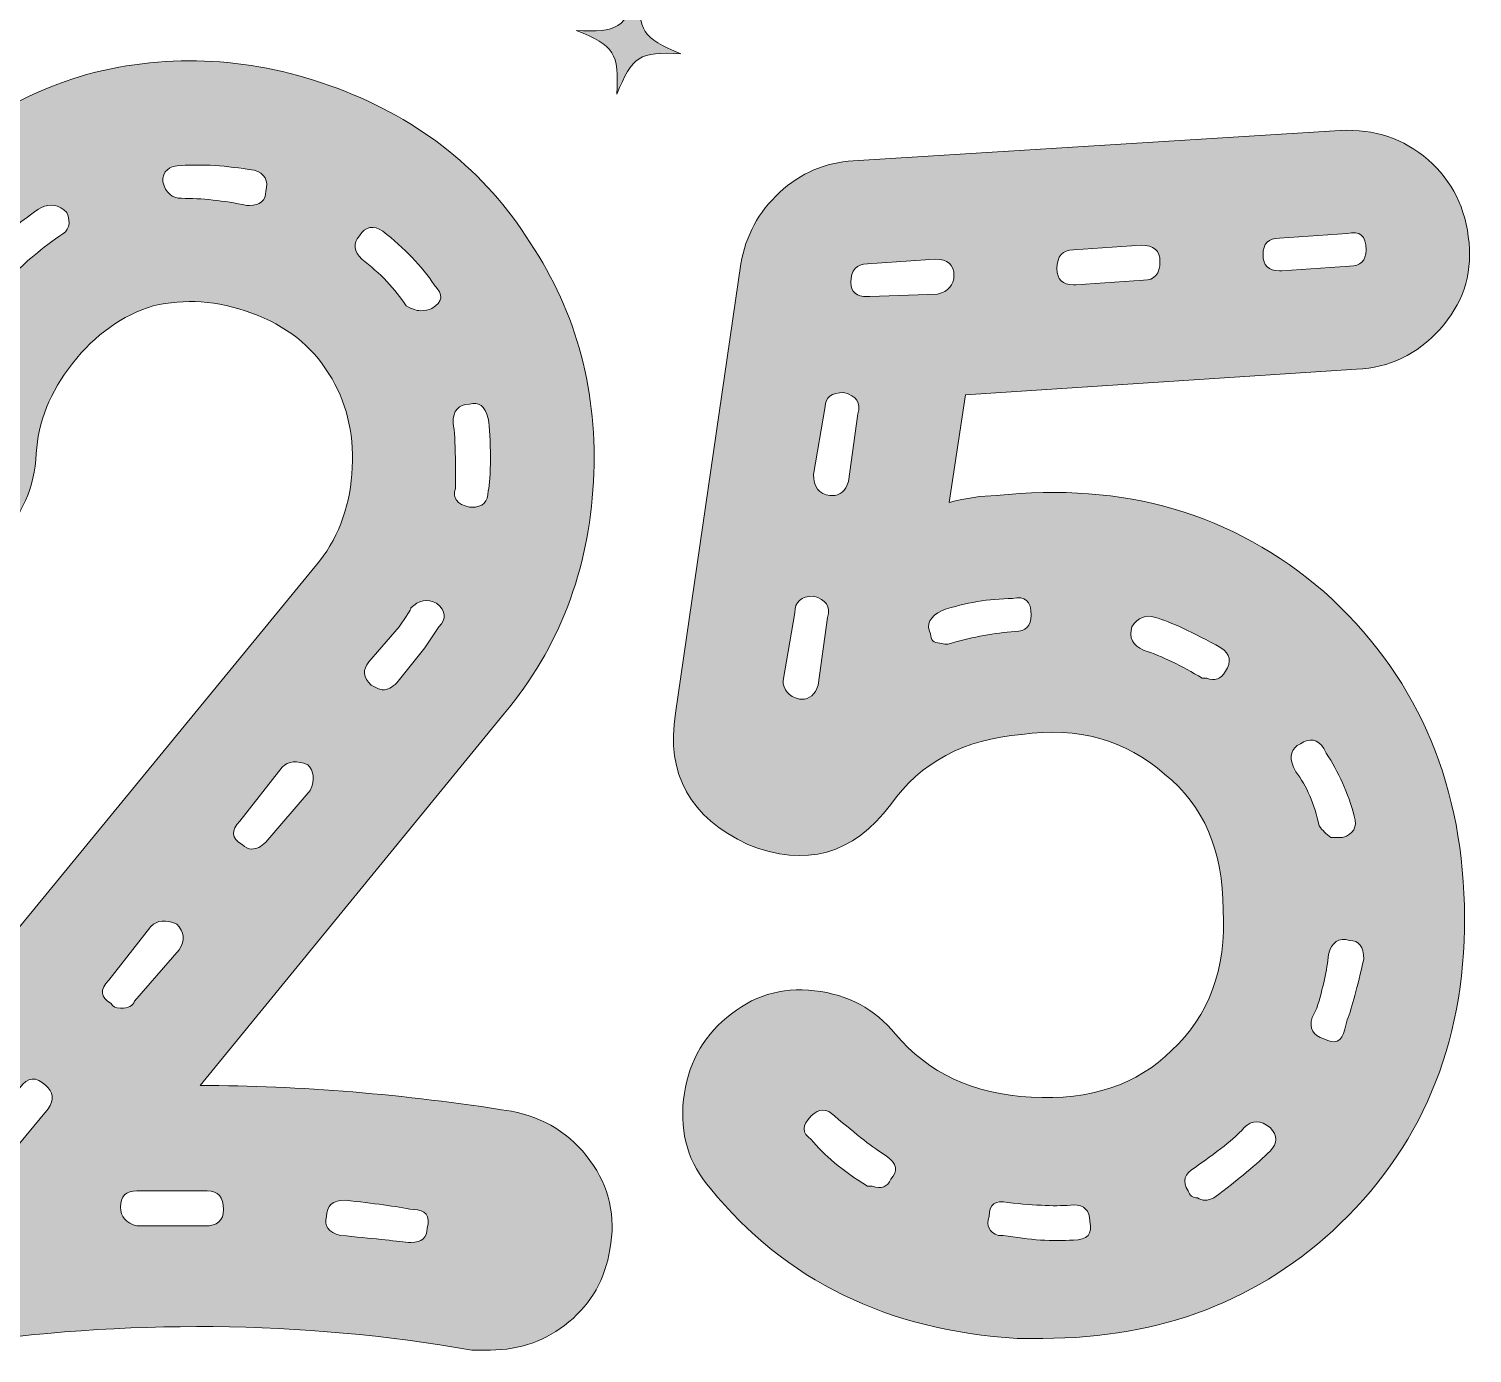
# Model space of a CAD drawing. Header units: inches. Extents: x 1.7 to 13.2, y -16.3 to -1.7.
# Drawn here: x 8.188 to 12.2, y -16.279 to -12.597 of the extents above; entities that cross this region are included whole.
import ezdxf

# ---------------------------------------------------------------- set-up
doc = ezdxf.new("R2010")
doc.units = ezdxf.units.IN
doc.header["$MEASUREMENT"] = 0
doc.layers.add('Layer 1', color=7, linetype='Continuous')

# ---------------------------------------------------------------- blocks, each defined once
blk = doc.blocks.new('block 3')
at = {"layer": 'Layer 1', "true_color": 0xffffff}
h = blk.add_hatch(color=7, dxfattribs=at)
h.dxf.hatch_style = 2
edge = h.paths.add_edge_path()
edge.add_spline(control_points=[(9.8074, -11.6169), (9.9228, -11.6229), (9.9414, -11.611), (9.9851, -11.5041), (9.9791, -11.6194), (9.9909, -11.6381), (10.0979, -11.6817), (9.9825, -11.6757), (9.9639, -11.6876), (9.9202, -11.7945), (9.9262, -11.6792), (9.9144, -11.6605), (9.8074, -11.6169)], knot_values=[0, 0, 0, 0, 1, 1, 1, 2, 2, 2, 3, 3, 3, 4, 4, 4, 4], degree=3, periodic=1)
h = blk.add_hatch(color=7, dxfattribs=at)
h.dxf.hatch_style = 2
edge = h.paths.add_edge_path()
edge.add_spline(control_points=[(8.9017, -11.9178), (9.2708, -11.937), (9.3305, -11.8991), (9.4702, -11.5568), (9.451, -11.926), (9.4889, -11.9857), (9.8311, -12.1253), (9.462, -12.1061), (9.4023, -12.144), (9.2627, -12.4863), (9.2819, -12.1171), (9.244, -12.0574), (8.9017, -11.9178)], knot_values=[0, 0, 0, 0, 1, 1, 1, 2, 2, 2, 3, 3, 3, 4, 4, 4, 4], degree=3, periodic=1)
h = blk.add_hatch(color=7, dxfattribs=at)
h.dxf.hatch_style = 2
edge = h.paths.add_edge_path()
edge.add_spline(control_points=[(9.7096, -12.6013), (9.825, -12.6073), (9.8436, -12.5954), (9.8873, -12.4885), (9.8813, -12.6039), (9.8931, -12.6225), (10.0001, -12.6661), (9.8847, -12.6601), (9.8661, -12.672), (9.8224, -12.7789), (9.8284, -12.6636), (9.8166, -12.6449), (9.7096, -12.6013)], knot_values=[0, 0, 0, 0, 1, 1, 1, 2, 2, 2, 3, 3, 3, 4, 4, 4, 4], degree=3, periodic=1)
at = {"layer": 'Layer 1', "lineweight": 0}
for points in [[(9.8074, -11.6169), (9.9228, -11.6229), (9.9414, -11.611), (9.9851, -11.5041), (9.9791, -11.6194), (9.9909, -11.6381), (10.0979, -11.6817), (9.9825, -11.6757), (9.9639, -11.6876), (9.9202, -11.7945), (9.9262, -11.6792), (9.9144, -11.6605), (9.8074, -11.6169)], [(8.9017, -11.9178), (9.2708, -11.937), (9.3305, -11.8991), (9.4702, -11.5568), (9.451, -11.926), (9.4889, -11.9857), (9.8311, -12.1253), (9.462, -12.1061), (9.4023, -12.144), (9.2627, -12.4863), (9.2819, -12.1171), (9.244, -12.0574), (8.9017, -11.9178)], [(9.7096, -12.6013), (9.825, -12.6073), (9.8436, -12.5954), (9.8873, -12.4885), (9.8813, -12.6039), (9.8931, -12.6225), (10.0001, -12.6661), (9.8847, -12.6601), (9.8661, -12.672), (9.8224, -12.7789), (9.8284, -12.6636), (9.8166, -12.6449), (9.7096, -12.6013)]]:
    blk.add_open_spline(points, degree=3, knots=[0, 0, 0, 0, 1, 1, 1, 2, 2, 2, 3, 3, 3, 4, 4, 4, 4], dxfattribs=at)
blk = doc.blocks.new('block 28')
at = {"layer": 'Layer 1', "true_color": 0xffffff}
h = blk.add_hatch(color=7, dxfattribs=at)
h.dxf.hatch_style = 2
edge = h.paths.add_edge_path()
edge.add_spline(control_points=[(7.6552, -15.7106), (7.6552, -15.7106), (8.996, -14.077), (8.996, -14.077), (9.0524, -14.0032), (9.0827, -13.9165), (9.0871, -13.8166), (9.0914, -13.7169), (9.0697, -13.6301), (9.0221, -13.5563), (8.9743, -13.4782), (8.9026, -13.4218), (8.8073, -13.3871), (8.7118, -13.3524), (8.6206, -13.3459), (8.5339, -13.3675), (8.4471, -13.3936), (8.3722, -13.4467), (8.3094, -13.527), (8.2465, -13.6073), (8.2128, -13.6908), (8.2085, -13.7776), (8.2042, -13.8731), (8.1683, -13.9523), (8.1011, -14.0151), (8.0338, -14.0781), (7.9547, -14.1074), (7.8635, -14.103), (7.7724, -14.0987), (7.6943, -14.0629), (7.6292, -13.9956), (7.5642, -13.9284), (7.5338, -13.8492), (7.5381, -13.758), (7.5468, -13.5237), (7.6281, -13.3089), (7.7822, -13.1137), (7.9361, -12.9184), (8.126, -12.7883), (8.3517, -12.7232), (8.5816, -12.6625), (8.8127, -12.6755), (9.0448, -12.7623), (9.2769, -12.8491), (9.4559, -12.9923), (9.5818, -13.1918), (9.712, -13.3871), (9.7705, -13.6084), (9.7575, -13.8557), (9.7445, -14.103), (9.662, -14.3178), (9.5102, -14.5), (9.5102, -14.5), (8.664, -15.5348), (8.664, -15.5348), (8.9418, -15.5348), (9.2303, -15.5588), (9.5297, -15.6064), (9.6208, -15.6238), (9.6935, -15.6694), (9.7478, -15.7431), (9.8019, -15.817), (9.8203, -15.8993), (9.8031, -15.9904), (9.79, -16.0729), (9.752, -16.1401), (9.6892, -16.1922), (9.6262, -16.2443), (9.5535, -16.2703), (9.4712, -16.2703), (9.4712, -16.2703), (9.419, -16.2703), (9.419, -16.2703), (8.9461, -16.1879), (8.4601, -16.1836), (7.9612, -16.2573), (7.805, -16.2789), (7.692, -16.2226), (7.6227, -16.0881), (7.5446, -15.9579), (7.5554, -15.8321), (7.6552, -15.7106)], knot_values=[0, 0, 0, 0, 1, 1, 1, 2, 2, 2, 3, 3, 3, 4, 4, 4, 5, 5, 5, 6, 6, 6, 7, 7, 7, 8, 8, 8, 9, 9, 9, 10, 10, 10, 11, 11, 11, 12, 12, 12, 13, 13, 13, 14, 14, 14, 15, 15, 15, 16, 16, 16, 17, 17, 17, 18, 18, 18, 19, 19, 19, 20, 20, 20, 21, 21, 21, 22, 22, 22, 23, 23, 23, 24, 24, 24, 25, 25, 25, 26, 26, 26, 27, 27, 27, 27], degree=3, periodic=1)
edge = h.paths.add_edge_path()
edge.add_spline(control_points=[(7.9547, -13.5954), (7.9633, -13.565), (7.9525, -13.5455), (7.9221, -13.5367), (7.8917, -13.5237), (7.8722, -13.5325), (7.8635, -13.5628), (7.8418, -13.6409), (7.831, -13.7082), (7.831, -13.7646), (7.8223, -13.7993), (7.8375, -13.8166), (7.8765, -13.8166), (7.9068, -13.8166), (7.9221, -13.8015), (7.9221, -13.7711), (7.9307, -13.6929), (7.9416, -13.6344), (7.9547, -13.5954)], knot_values=[0, 0, 0, 0, 1, 1, 1, 2, 2, 2, 3, 3, 3, 4, 4, 4, 5, 5, 5, 6, 6, 6, 6], degree=3, periodic=1)
edge = h.paths.add_edge_path()
edge.add_spline(control_points=[(8.2411, -15.5999), (8.2583, -15.5739), (8.2562, -15.5523), (8.2346, -15.5348), (8.2085, -15.5088), (8.1845, -15.511), (8.1629, -15.5413), (8.1629, -15.5413), (8.0458, -15.6846), (8.0458, -15.6846), (8.0284, -15.7106), (8.0305, -15.7345), (8.0523, -15.7561), (8.0566, -15.7605), (8.0653, -15.7626), (8.0783, -15.7626), (8.0956, -15.7626), (8.1086, -15.7584), (8.1174, -15.7496), (8.1174, -15.7496), (8.2411, -15.5999), (8.2411, -15.5999)], knot_values=[0, 0, 0, 0, 1, 1, 1, 2, 2, 2, 3, 3, 3, 4, 4, 4, 5, 5, 5, 6, 6, 6, 7, 7, 7, 7], degree=3, periodic=1)
edge = h.paths.add_edge_path()
edge.add_spline(control_points=[(8.2736, -13.1723), (8.2996, -13.1593), (8.3061, -13.1376), (8.2931, -13.1072), (8.2714, -13.0856), (8.2476, -13.0812), (8.2215, -13.0942), (8.1867, -13.116), (8.1346, -13.1571), (8.0653, -13.2179), (8.0479, -13.2352), (8.0479, -13.2591), (8.0653, -13.2894), (8.0826, -13.2982), (8.0956, -13.3024), (8.1043, -13.3024), (8.1086, -13.3024), (8.1195, -13.2982), (8.1369, -13.2894), (8.1672, -13.2548), (8.2128, -13.2157), (8.2736, -13.1723)], knot_values=[0, 0, 0, 0, 1, 1, 1, 2, 2, 2, 3, 3, 3, 4, 4, 4, 5, 5, 5, 6, 6, 6, 7, 7, 7, 7], degree=3, periodic=1)
edge = h.paths.add_edge_path()
edge.add_spline(control_points=[(8.4102, -15.242), (8.3842, -15.268), (8.3863, -15.2897), (8.4167, -15.3071), (8.421, -15.3158), (8.4297, -15.3201), (8.4428, -15.3201), (8.4645, -15.3201), (8.4775, -15.3136), (8.4819, -15.3005), (8.4819, -15.3005), (8.6055, -15.1573), (8.6055, -15.1573), (8.6228, -15.1313), (8.6206, -15.1075), (8.599, -15.0858), (8.5686, -15.0728), (8.5447, -15.075), (8.5274, -15.0923), (8.5274, -15.0923), (8.4102, -15.242), (8.4102, -15.242)], knot_values=[0, 0, 0, 0, 1, 1, 1, 2, 2, 2, 3, 3, 3, 4, 4, 4, 5, 5, 5, 6, 6, 6, 7, 7, 7, 7], degree=3, periodic=1)
edge = h.paths.add_edge_path()
edge.add_spline(control_points=[(8.6836, -15.8277), (8.6836, -15.8277), (8.5339, -15.8277), (8.5339, -15.8277), (8.5339, -15.8277), (8.4884, -15.8277), (8.4884, -15.8277), (8.458, -15.8277), (8.4428, -15.843), (8.4428, -15.8733), (8.4428, -15.8993), (8.458, -15.9167), (8.4884, -15.9254), (8.4884, -15.9254), (8.5339, -15.9254), (8.5339, -15.9254), (8.5339, -15.9254), (8.677, -15.9254), (8.677, -15.9254), (8.7118, -15.9254), (8.7292, -15.9102), (8.7292, -15.8798), (8.7292, -15.8451), (8.7139, -15.8277), (8.6836, -15.8277)], knot_values=[0, 0, 0, 0, 1, 1, 1, 2, 2, 2, 3, 3, 3, 4, 4, 4, 5, 5, 5, 6, 6, 6, 7, 7, 7, 8, 8, 8, 8], degree=3, periodic=1)
edge = h.paths.add_edge_path()
edge.add_spline(control_points=[(8.8463, -13.0486), (8.8549, -13.0183), (8.8441, -12.9988), (8.8138, -12.9901), (8.7357, -12.9771), (8.6683, -12.9728), (8.612, -12.9771), (8.5772, -12.9771), (8.5599, -12.9923), (8.5599, -13.0226), (8.5686, -13.053), (8.586, -13.0681), (8.612, -13.0681), (8.6683, -13.0681), (8.7292, -13.0746), (8.7943, -13.0877), (8.7943, -13.0877), (8.8008, -13.0877), (8.8008, -13.0877), (8.8311, -13.0877), (8.8463, -13.0746), (8.8463, -13.0486)], knot_values=[0, 0, 0, 0, 1, 1, 1, 2, 2, 2, 3, 3, 3, 4, 4, 4, 5, 5, 5, 6, 6, 6, 7, 7, 7, 7], degree=3, periodic=1)
edge = h.paths.add_edge_path()
edge.add_spline(control_points=[(8.97, -14.7148), (8.983, -14.6845), (8.9808, -14.6606), (8.9635, -14.6432), (8.933, -14.6302), (8.9091, -14.6324), (8.8918, -14.6497), (8.8918, -14.6497), (8.7747, -14.7994), (8.7747, -14.7994), (8.7487, -14.8254), (8.7508, -14.8472), (8.7812, -14.8645), (8.7899, -14.8732), (8.7985, -14.8775), (8.8073, -14.8775), (8.8203, -14.8775), (8.8333, -14.871), (8.8463, -14.858), (8.8463, -14.858), (8.97, -14.7148), (8.97, -14.7148)], knot_values=[0, 0, 0, 0, 1, 1, 1, 2, 2, 2, 3, 3, 3, 4, 4, 4, 5, 5, 5, 6, 6, 6, 7, 7, 7, 7], degree=3, periodic=1)
edge = h.paths.add_edge_path()
edge.add_spline(control_points=[(9.0676, -15.8538), (9.0328, -15.8538), (9.0156, -15.869), (9.0156, -15.8993), (9.0068, -15.9254), (9.0198, -15.9428), (9.0546, -15.9514), (9.1413, -15.9601), (9.2043, -15.9666), (9.2434, -15.9709), (9.2434, -15.9709), (9.2499, -15.9709), (9.2499, -15.9709), (9.2802, -15.9709), (9.2954, -15.9579), (9.2954, -15.9319), (9.304, -15.8972), (9.291, -15.8798), (9.2564, -15.8798), (9.2086, -15.8711), (9.1457, -15.8625), (9.0676, -15.8538)], knot_values=[0, 0, 0, 0, 1, 1, 1, 2, 2, 2, 3, 3, 3, 4, 4, 4, 5, 5, 5, 6, 6, 6, 7, 7, 7, 7], degree=3, periodic=1)
edge = h.paths.add_edge_path()
edge.add_spline(control_points=[(9.1066, -13.1723), (9.0892, -13.194), (9.0914, -13.2157), (9.1131, -13.2374), (9.1652, -13.2764), (9.2065, -13.3198), (9.2368, -13.3675), (9.2541, -13.3763), (9.2671, -13.3806), (9.2759, -13.3806), (9.2889, -13.3806), (9.2997, -13.3784), (9.3084, -13.3741), (9.3387, -13.3568), (9.3409, -13.335), (9.3149, -13.3089), (9.2802, -13.2569), (9.2325, -13.2071), (9.1717, -13.1593), (9.1457, -13.142), (9.1239, -13.1463), (9.1066, -13.1723)], knot_values=[0, 0, 0, 0, 1, 1, 1, 2, 2, 2, 3, 3, 3, 4, 4, 4, 5, 5, 5, 6, 6, 6, 7, 7, 7, 7], degree=3, periodic=1)
edge = h.paths.add_edge_path()
edge.add_spline(control_points=[(9.3279, -14.2592), (9.3496, -14.2375), (9.3474, -14.2159), (9.3214, -14.1941), (9.2954, -14.1811), (9.2715, -14.1854), (9.2499, -14.2071), (9.2499, -14.2115), (9.239, -14.2289), (9.2173, -14.2592), (9.2173, -14.2592), (9.1327, -14.3568), (9.1327, -14.3568), (9.1153, -14.3786), (9.1174, -14.4002), (9.1392, -14.4219), (9.1564, -14.4306), (9.1673, -14.4349), (9.1717, -14.4349), (9.1848, -14.4349), (9.1978, -14.4284), (9.2108, -14.4154), (9.2108, -14.4154), (9.2889, -14.3178), (9.2889, -14.3178), (9.2889, -14.3178), (9.3279, -14.2592), (9.3279, -14.2592)], knot_values=[0, 0, 0, 0, 1, 1, 1, 2, 2, 2, 3, 3, 3, 4, 4, 4, 5, 5, 5, 6, 6, 6, 7, 7, 7, 8, 8, 8, 9, 9, 9, 9], degree=3, periodic=1)
edge = h.paths.add_edge_path()
edge.add_spline(control_points=[(9.4125, -13.6409), (9.3821, -13.6409), (9.367, -13.6583), (9.367, -13.6929), (9.3712, -13.7147), (9.3735, -13.7473), (9.3735, -13.7906), (9.3735, -13.7906), (9.3735, -13.8752), (9.3735, -13.8752), (9.3647, -13.9012), (9.3777, -13.9186), (9.4125, -13.9272), (9.4125, -13.9272), (9.419, -13.9272), (9.419, -13.9272), (9.4494, -13.9272), (9.4647, -13.9121), (9.4647, -13.8817), (9.4689, -13.8644), (9.4712, -13.834), (9.4712, -13.7906), (9.4712, -13.7429), (9.4689, -13.706), (9.4647, -13.6799), (9.4559, -13.6453), (9.4386, -13.6323), (9.4125, -13.6409)], knot_values=[0, 0, 0, 0, 1, 1, 1, 2, 2, 2, 3, 3, 3, 4, 4, 4, 5, 5, 5, 6, 6, 6, 7, 7, 7, 8, 8, 8, 9, 9, 9, 9], degree=3, periodic=1)
h = blk.add_hatch(color=7, dxfattribs=at)
h.dxf.hatch_style = 2
edge = h.paths.add_edge_path()
edge.add_spline(control_points=[(11.8792, -13.5433), (11.8792, -13.5433), (10.7922, -13.6149), (10.7922, -13.6149), (10.7922, -13.6149), (10.7467, -13.9142), (10.7467, -13.9142), (10.7944, -13.9012), (10.8378, -13.8947), (10.8769, -13.8947), (11.2326, -13.8557), (11.5363, -13.9447), (11.788, -14.1616), (12.0396, -14.3872), (12.1698, -14.6779), (12.1786, -15.0337), (12.1872, -15.3939), (12.0721, -15.6889), (11.8336, -15.9188), (11.6123, -16.1315), (11.3367, -16.2378), (11.007, -16.2378), (11.007, -16.2378), (10.9355, -16.2378), (10.9355, -16.2378), (10.5752, -16.2161), (10.2911, -16.0773), (10.0828, -15.8212), (10.022, -15.7519), (9.9971, -15.6694), (10.008, -15.5739), (10.0188, -15.4785), (10.0589, -15.4025), (10.1283, -15.3461), (10.1978, -15.2854), (10.2791, -15.2605), (10.3724, -15.2712), (10.4657, -15.2821), (10.5405, -15.3223), (10.597, -15.3917), (10.6881, -15.5002), (10.8139, -15.5588), (10.9745, -15.5674), (11.1394, -15.5761), (11.2695, -15.5327), (11.3649, -15.4372), (11.4691, -15.3418), (11.5168, -15.2117), (11.5082, -15.0467), (11.5082, -14.8819), (11.4539, -14.7561), (11.3454, -14.6692), (11.237, -14.5739), (11.1046, -14.5369), (10.9485, -14.5586), (10.7879, -14.5716), (10.6664, -14.6367), (10.5839, -14.7538), (10.4799, -14.8927), (10.3474, -14.9295), (10.187, -14.8645), (10.0264, -14.7907), (9.9592, -14.6692), (9.9852, -14.5), (9.9852, -14.5), (10.1675, -13.2504), (10.1675, -13.2504), (10.1805, -13.1723), (10.2163, -13.1062), (10.2748, -13.0519), (10.3334, -12.9977), (10.4018, -12.9684), (10.4799, -12.964), (10.4799, -12.964), (11.8336, -12.8794), (11.8336, -12.8794), (11.929, -12.8751), (12.0103, -12.9022), (12.0776, -12.9608), (12.1449, -13.0193), (12.1828, -13.0964), (12.1916, -13.1918), (12.2002, -13.2829), (12.1731, -13.3633), (12.1102, -13.4326), (12.0472, -13.5021), (11.9703, -13.539), (11.8792, -13.5433)], knot_values=[0, 0, 0, 0, 1, 1, 1, 2, 2, 2, 3, 3, 3, 4, 4, 4, 5, 5, 5, 6, 6, 6, 7, 7, 7, 8, 8, 8, 9, 9, 9, 10, 10, 10, 11, 11, 11, 12, 12, 12, 13, 13, 13, 14, 14, 14, 15, 15, 15, 16, 16, 16, 17, 17, 17, 18, 18, 18, 19, 19, 19, 20, 20, 20, 21, 21, 21, 22, 22, 22, 23, 23, 23, 24, 24, 24, 25, 25, 25, 26, 26, 26, 27, 27, 27, 28, 28, 28, 29, 29, 29, 29], degree=3, periodic=1)
edge = h.paths.add_edge_path()
edge.add_spline(control_points=[(10.3823, -14.4219), (10.3823, -14.4219), (10.4083, -14.2332), (10.4083, -14.2332), (10.4169, -14.2029), (10.4039, -14.1833), (10.3692, -14.1746), (10.3344, -14.1746), (10.3171, -14.1898), (10.3171, -14.2202), (10.3171, -14.2202), (10.2846, -14.4089), (10.2846, -14.4089), (10.2846, -14.4349), (10.2997, -14.4523), (10.3301, -14.461), (10.3301, -14.461), (10.3366, -14.461), (10.3366, -14.461), (10.3583, -14.461), (10.3734, -14.448), (10.3823, -14.4219)], knot_values=[0, 0, 0, 0, 1, 1, 1, 2, 2, 2, 3, 3, 3, 4, 4, 4, 5, 5, 5, 6, 6, 6, 7, 7, 7, 7], degree=3, periodic=1)
edge = h.paths.add_edge_path()
edge.add_spline(control_points=[(10.5839, -15.7952), (10.6056, -15.7735), (10.6012, -15.7519), (10.5709, -15.7301), (10.5362, -15.7085), (10.4885, -15.6715), (10.4278, -15.6195), (10.4061, -15.5978), (10.3844, -15.5978), (10.3626, -15.6195), (10.3366, -15.6455), (10.3366, -15.6672), (10.3626, -15.6846), (10.3974, -15.728), (10.4495, -15.7714), (10.5189, -15.8147), (10.5189, -15.8147), (10.5319, -15.8147), (10.5319, -15.8147), (10.5579, -15.8235), (10.5752, -15.817), (10.5839, -15.7952)], knot_values=[0, 0, 0, 0, 1, 1, 1, 2, 2, 2, 3, 3, 3, 4, 4, 4, 5, 5, 5, 6, 6, 6, 7, 7, 7, 7], degree=3, periodic=1)
edge = h.paths.add_edge_path()
edge.add_spline(control_points=[(10.4668, -13.8557), (10.4668, -13.8557), (10.4929, -13.6669), (10.4929, -13.6669), (10.5015, -13.6366), (10.4885, -13.6171), (10.4538, -13.6084), (10.4191, -13.6084), (10.4018, -13.6214), (10.4018, -13.6474), (10.4018, -13.6474), (10.3692, -13.8362), (10.3692, -13.8362), (10.3692, -13.8709), (10.3844, -13.8904), (10.4148, -13.8947), (10.4148, -13.8947), (10.4213, -13.8947), (10.4213, -13.8947), (10.443, -13.8947), (10.4581, -13.8817), (10.4668, -13.8557)], knot_values=[0, 0, 0, 0, 1, 1, 1, 2, 2, 2, 3, 3, 3, 4, 4, 4, 5, 5, 5, 6, 6, 6, 7, 7, 7, 7], degree=3, periodic=1)
edge = h.paths.add_edge_path()
edge.add_spline(control_points=[(10.7142, -13.335), (10.7445, -13.3264), (10.7597, -13.3089), (10.7597, -13.2829), (10.7597, -13.2526), (10.7423, -13.2374), (10.7077, -13.2374), (10.7077, -13.2374), (10.5189, -13.2504), (10.5189, -13.2504), (10.4885, -13.2504), (10.4733, -13.2678), (10.4733, -13.3024), (10.4733, -13.3285), (10.4885, -13.3415), (10.5189, -13.3415), (10.5189, -13.3415), (10.5254, -13.3415), (10.5254, -13.3415), (10.5254, -13.3415), (10.7142, -13.335), (10.7142, -13.335)], knot_values=[0, 0, 0, 0, 1, 1, 1, 2, 2, 2, 3, 3, 3, 4, 4, 4, 5, 5, 5, 6, 6, 6, 7, 7, 7, 7], degree=3, periodic=1)
edge = h.paths.add_edge_path()
edge.add_spline(control_points=[(10.9224, -14.1811), (10.8573, -14.1811), (10.7922, -14.192), (10.7272, -14.2137), (10.6924, -14.231), (10.6816, -14.2527), (10.6946, -14.2787), (10.6946, -14.2961), (10.7033, -14.3047), (10.7207, -14.3047), (10.7337, -14.3091), (10.7445, -14.3091), (10.7532, -14.3047), (10.8139, -14.2875), (10.8724, -14.2766), (10.929, -14.2722), (10.9592, -14.2722), (10.9745, -14.2571), (10.9745, -14.2267), (10.9745, -14.1876), (10.9571, -14.1724), (10.9224, -14.1811)], knot_values=[0, 0, 0, 0, 1, 1, 1, 2, 2, 2, 3, 3, 3, 4, 4, 4, 5, 5, 5, 6, 6, 6, 7, 7, 7, 7], degree=3, periodic=1)
edge = h.paths.add_edge_path()
edge.add_spline(control_points=[(11.0916, -15.9644), (11.1307, -15.9644), (11.1459, -15.9471), (11.1372, -15.9123), (11.1372, -15.882), (11.1219, -15.8668), (11.0916, -15.8668), (11.0482, -15.8711), (10.9875, -15.869), (10.9094, -15.8603), (10.8746, -15.8516), (10.8573, -15.8646), (10.8573, -15.8993), (10.8485, -15.9254), (10.8573, -15.9428), (10.8834, -15.9514), (10.8834, -15.9514), (10.8964, -15.9514), (10.8964, -15.9514), (10.9701, -15.9644), (11.0352, -15.9688), (11.0916, -15.9644)], knot_values=[0, 0, 0, 0, 1, 1, 1, 2, 2, 2, 3, 3, 3, 4, 4, 4, 5, 5, 5, 6, 6, 6, 7, 7, 7, 7], degree=3, periodic=1)
edge = h.paths.add_edge_path()
edge.add_spline(control_points=[(11.0916, -13.2114), (11.0612, -13.2114), (11.0461, -13.2287), (11.0461, -13.2634), (11.0461, -13.2938), (11.0612, -13.3089), (11.0916, -13.3089), (11.0916, -13.3089), (11.0981, -13.3089), (11.0981, -13.3089), (11.0981, -13.3089), (11.2869, -13.2959), (11.2869, -13.2959), (11.3172, -13.2959), (11.3324, -13.2787), (11.3324, -13.2439), (11.3324, -13.2136), (11.315, -13.1983), (11.2804, -13.1983), (11.2804, -13.1983), (11.0916, -13.2114), (11.0916, -13.2114)], knot_values=[0, 0, 0, 0, 1, 1, 1, 2, 2, 2, 3, 3, 3, 4, 4, 4, 5, 5, 5, 6, 6, 6, 7, 7, 7, 7], degree=3, periodic=1)
edge = h.paths.add_edge_path()
edge.add_spline(control_points=[(11.2543, -14.2592), (11.2456, -14.2896), (11.2565, -14.3112), (11.2869, -14.3243), (11.3389, -14.3417), (11.3932, -14.3677), (11.4496, -14.4024), (11.4496, -14.4024), (11.4626, -14.4024), (11.4626, -14.4024), (11.4843, -14.4111), (11.5017, -14.4046), (11.5147, -14.3829), (11.532, -14.3568), (11.5277, -14.3352), (11.5017, -14.3178), (11.4236, -14.2744), (11.3627, -14.2462), (11.3194, -14.2332), (11.2934, -14.2245), (11.2716, -14.2332), (11.2543, -14.2592)], knot_values=[0, 0, 0, 0, 1, 1, 1, 2, 2, 2, 3, 3, 3, 4, 4, 4, 5, 5, 5, 6, 6, 6, 7, 7, 7, 7], degree=3, periodic=1)
edge = h.paths.add_edge_path()
edge.add_spline(control_points=[(11.6384, -15.652), (11.6123, -15.6303), (11.5884, -15.6303), (11.5667, -15.652), (11.5493, -15.6737), (11.5038, -15.7106), (11.4301, -15.7626), (11.3997, -15.78), (11.3932, -15.8017), (11.4106, -15.8277), (11.4149, -15.8408), (11.4236, -15.8473), (11.4366, -15.8473), (11.4496, -15.856), (11.4648, -15.856), (11.4821, -15.8473), (11.5515, -15.7952), (11.6035, -15.7519), (11.6384, -15.7171), (11.66, -15.6954), (11.66, -15.6737), (11.6384, -15.652)], knot_values=[0, 0, 0, 0, 1, 1, 1, 2, 2, 2, 3, 3, 3, 4, 4, 4, 5, 5, 5, 6, 6, 6, 7, 7, 7, 7], degree=3, periodic=1)
edge = h.paths.add_edge_path()
edge.add_spline(control_points=[(11.6644, -13.1788), (11.634, -13.1788), (11.6189, -13.194), (11.6189, -13.2244), (11.6189, -13.2548), (11.634, -13.2699), (11.6644, -13.2699), (11.6644, -13.2699), (11.6709, -13.2699), (11.6709, -13.2699), (11.6709, -13.2699), (11.8596, -13.2569), (11.8596, -13.2569), (11.89, -13.2569), (11.9052, -13.2418), (11.9052, -13.2114), (11.9052, -13.1723), (11.8878, -13.1571), (11.8531, -13.1658), (11.8531, -13.1658), (11.6644, -13.1788), (11.6644, -13.1788)], knot_values=[0, 0, 0, 0, 1, 1, 1, 2, 2, 2, 3, 3, 3, 4, 4, 4, 5, 5, 5, 6, 6, 6, 7, 7, 7, 7], degree=3, periodic=1)
edge = h.paths.add_edge_path()
edge.add_spline(control_points=[(11.723, -14.5846), (11.6969, -14.5976), (11.6904, -14.6194), (11.7034, -14.6497), (11.7034, -14.6497), (11.7099, -14.6627), (11.7099, -14.6627), (11.7402, -14.7018), (11.762, -14.7517), (11.775, -14.8124), (11.7836, -14.8254), (11.7945, -14.8363), (11.8075, -14.845), (11.8075, -14.845), (11.8401, -14.845), (11.8401, -14.845), (11.8705, -14.8363), (11.8813, -14.8168), (11.8727, -14.7864), (11.8552, -14.7213), (11.8292, -14.6627), (11.7945, -14.6107), (11.7945, -14.6107), (11.788, -14.5976), (11.788, -14.5976), (11.7706, -14.5716), (11.749, -14.5674), (11.723, -14.5846)], knot_values=[0, 0, 0, 0, 1, 1, 1, 2, 2, 2, 3, 3, 3, 4, 4, 4, 5, 5, 5, 6, 6, 6, 7, 7, 7, 8, 8, 8, 9, 9, 9, 9], degree=3, periodic=1)
edge = h.paths.add_edge_path()
edge.add_spline(control_points=[(11.8987, -15.1834), (11.8987, -15.1487), (11.8857, -15.1313), (11.8596, -15.1313), (11.8292, -15.1227), (11.8097, -15.1357), (11.801, -15.1704), (11.7967, -15.2138), (11.7858, -15.2637), (11.7685, -15.3201), (11.7685, -15.3201), (11.7555, -15.3461), (11.7555, -15.3461), (11.7467, -15.3765), (11.7576, -15.396), (11.788, -15.4047), (11.8183, -15.422), (11.8378, -15.4134), (11.8466, -15.3786), (11.8466, -15.3786), (11.8531, -15.3526), (11.8531, -15.3526), (11.8662, -15.318), (11.8813, -15.2615), (11.8987, -15.1834)], knot_values=[0, 0, 0, 0, 1, 1, 1, 2, 2, 2, 3, 3, 3, 4, 4, 4, 5, 5, 5, 6, 6, 6, 7, 7, 7, 8, 8, 8, 8], degree=3, periodic=1)
at = {"layer": 'Layer 1', "lineweight": 0}
for points, knots in [([(7.6552, -15.7106), (7.6552, -15.7106), (8.996, -14.077), (8.996, -14.077), (9.0524, -14.0032), (9.0827, -13.9165), (9.0871, -13.8166), (9.0914, -13.7169), (9.0697, -13.6301), (9.0221, -13.5563), (8.9743, -13.4782), (8.9026, -13.4218), (8.8073, -13.3871), (8.7118, -13.3524), (8.6206, -13.3459), (8.5339, -13.3675), (8.4471, -13.3936), (8.3722, -13.4467), (8.3094, -13.527), (8.2465, -13.6073), (8.2128, -13.6908), (8.2085, -13.7776), (8.2042, -13.8731), (8.1683, -13.9523), (8.1011, -14.0151), (8.0338, -14.0781), (7.9547, -14.1074), (7.8635, -14.103), (7.7724, -14.0987), (7.6943, -14.0629), (7.6292, -13.9956), (7.5642, -13.9284), (7.5338, -13.8492), (7.5381, -13.758), (7.5468, -13.5237), (7.6281, -13.3089), (7.7822, -13.1137), (7.9361, -12.9184), (8.126, -12.7883), (8.3517, -12.7232), (8.5816, -12.6625), (8.8127, -12.6755), (9.0448, -12.7623), (9.2769, -12.8491), (9.4559, -12.9923), (9.5818, -13.1918), (9.712, -13.3871), (9.7705, -13.6084), (9.7575, -13.8557), (9.7445, -14.103), (9.662, -14.3178), (9.5102, -14.5), (9.5102, -14.5), (8.664, -15.5348), (8.664, -15.5348), (8.9418, -15.5348), (9.2303, -15.5588), (9.5297, -15.6064), (9.6208, -15.6238), (9.6935, -15.6694), (9.7478, -15.7431), (9.8019, -15.817), (9.8203, -15.8993), (9.8031, -15.9904), (9.79, -16.0729), (9.752, -16.1401), (9.6892, -16.1922), (9.6262, -16.2443), (9.5535, -16.2703), (9.4712, -16.2703), (9.4712, -16.2703), (9.419, -16.2703), (9.419, -16.2703), (8.9461, -16.1879), (8.4601, -16.1836), (7.9612, -16.2573), (7.805, -16.2789), (7.692, -16.2226), (7.6227, -16.0881), (7.5446, -15.9579), (7.5554, -15.8321), (7.6552, -15.7106)], [0, 0, 0, 0, 1, 1, 1, 2, 2, 2, 3, 3, 3, 4, 4, 4, 5, 5, 5, 6, 6, 6, 7, 7, 7, 8, 8, 8, 9, 9, 9, 10, 10, 10, 11, 11, 11, 12, 12, 12, 13, 13, 13, 14, 14, 14, 15, 15, 15, 16, 16, 16, 17, 17, 17, 18, 18, 18, 19, 19, 19, 20, 20, 20, 21, 21, 21, 22, 22, 22, 23, 23, 23, 24, 24, 24, 25, 25, 25, 26, 26, 26, 27, 27, 27, 27]), ([(11.8792, -13.5433), (11.8792, -13.5433), (10.7922, -13.6149), (10.7922, -13.6149), (10.7922, -13.6149), (10.7467, -13.9142), (10.7467, -13.9142), (10.7944, -13.9012), (10.8378, -13.8947), (10.8769, -13.8947), (11.2326, -13.8557), (11.5363, -13.9447), (11.788, -14.1616), (12.0396, -14.3872), (12.1698, -14.6779), (12.1786, -15.0337), (12.1872, -15.3939), (12.0721, -15.6889), (11.8336, -15.9188), (11.6123, -16.1315), (11.3367, -16.2378), (11.007, -16.2378), (11.007, -16.2378), (10.9355, -16.2378), (10.9355, -16.2378), (10.5752, -16.2161), (10.2911, -16.0773), (10.0828, -15.8212), (10.022, -15.7519), (9.9971, -15.6694), (10.008, -15.5739), (10.0188, -15.4785), (10.0589, -15.4025), (10.1283, -15.3461), (10.1978, -15.2854), (10.2791, -15.2605), (10.3724, -15.2712), (10.4657, -15.2821), (10.5405, -15.3223), (10.597, -15.3917), (10.6881, -15.5002), (10.8139, -15.5588), (10.9745, -15.5674), (11.1394, -15.5761), (11.2695, -15.5327), (11.3649, -15.4372), (11.4691, -15.3418), (11.5168, -15.2117), (11.5082, -15.0467), (11.5082, -14.8819), (11.4539, -14.7561), (11.3454, -14.6692), (11.237, -14.5739), (11.1046, -14.5369), (10.9485, -14.5586), (10.7879, -14.5716), (10.6664, -14.6367), (10.5839, -14.7538), (10.4799, -14.8927), (10.3474, -14.9295), (10.187, -14.8645), (10.0264, -14.7907), (9.9592, -14.6692), (9.9852, -14.5), (9.9852, -14.5), (10.1675, -13.2504), (10.1675, -13.2504), (10.1805, -13.1723), (10.2163, -13.1062), (10.2748, -13.0519), (10.3334, -12.9977), (10.4018, -12.9684), (10.4799, -12.964), (10.4799, -12.964), (11.8336, -12.8794), (11.8336, -12.8794), (11.929, -12.8751), (12.0103, -12.9022), (12.0776, -12.9608), (12.1449, -13.0193), (12.1828, -13.0964), (12.1916, -13.1918), (12.2002, -13.2829), (12.1731, -13.3633), (12.1102, -13.4326), (12.0472, -13.5021), (11.9703, -13.539), (11.8792, -13.5433)], [0, 0, 0, 0, 1, 1, 1, 2, 2, 2, 3, 3, 3, 4, 4, 4, 5, 5, 5, 6, 6, 6, 7, 7, 7, 8, 8, 8, 9, 9, 9, 10, 10, 10, 11, 11, 11, 12, 12, 12, 13, 13, 13, 14, 14, 14, 15, 15, 15, 16, 16, 16, 17, 17, 17, 18, 18, 18, 19, 19, 19, 20, 20, 20, 21, 21, 21, 22, 22, 22, 23, 23, 23, 24, 24, 24, 25, 25, 25, 26, 26, 26, 27, 27, 27, 28, 28, 28, 29, 29, 29, 29]), ([(8.8463, -13.0486), (8.8549, -13.0183), (8.8441, -12.9988), (8.8138, -12.9901), (8.7357, -12.9771), (8.6683, -12.9728), (8.612, -12.9771), (8.5772, -12.9771), (8.5599, -12.9923), (8.5599, -13.0226), (8.5686, -13.053), (8.586, -13.0681), (8.612, -13.0681), (8.6683, -13.0681), (8.7292, -13.0746), (8.7943, -13.0877), (8.7943, -13.0877), (8.8008, -13.0877), (8.8008, -13.0877), (8.8311, -13.0877), (8.8463, -13.0746), (8.8463, -13.0486)], [0, 0, 0, 0, 1, 1, 1, 2, 2, 2, 3, 3, 3, 4, 4, 4, 5, 5, 5, 6, 6, 6, 7, 7, 7, 7]), ([(8.2736, -13.1723), (8.2996, -13.1593), (8.3061, -13.1376), (8.2931, -13.1072), (8.2714, -13.0856), (8.2476, -13.0812), (8.2215, -13.0942), (8.1867, -13.116), (8.1346, -13.1571), (8.0653, -13.2179), (8.0479, -13.2352), (8.0479, -13.2591), (8.0653, -13.2894), (8.0826, -13.2982), (8.0956, -13.3024), (8.1043, -13.3024), (8.1086, -13.3024), (8.1195, -13.2982), (8.1369, -13.2894), (8.1672, -13.2548), (8.2128, -13.2157), (8.2736, -13.1723)], [0, 0, 0, 0, 1, 1, 1, 2, 2, 2, 3, 3, 3, 4, 4, 4, 5, 5, 5, 6, 6, 6, 7, 7, 7, 7]), ([(9.1066, -13.1723), (9.0892, -13.194), (9.0914, -13.2157), (9.1131, -13.2374), (9.1652, -13.2764), (9.2065, -13.3198), (9.2368, -13.3675), (9.2541, -13.3763), (9.2671, -13.3806), (9.2759, -13.3806), (9.2889, -13.3806), (9.2997, -13.3784), (9.3084, -13.3741), (9.3387, -13.3568), (9.3409, -13.335), (9.3149, -13.3089), (9.2802, -13.2569), (9.2325, -13.2071), (9.1717, -13.1593), (9.1457, -13.142), (9.1239, -13.1463), (9.1066, -13.1723)], [0, 0, 0, 0, 1, 1, 1, 2, 2, 2, 3, 3, 3, 4, 4, 4, 5, 5, 5, 6, 6, 6, 7, 7, 7, 7]), ([(11.6644, -13.1788), (11.634, -13.1788), (11.6189, -13.194), (11.6189, -13.2244), (11.6189, -13.2548), (11.634, -13.2699), (11.6644, -13.2699), (11.6644, -13.2699), (11.6709, -13.2699), (11.6709, -13.2699), (11.6709, -13.2699), (11.8596, -13.2569), (11.8596, -13.2569), (11.89, -13.2569), (11.9052, -13.2418), (11.9052, -13.2114), (11.9052, -13.1723), (11.8878, -13.1571), (11.8531, -13.1658), (11.8531, -13.1658), (11.6644, -13.1788), (11.6644, -13.1788)], [0, 0, 0, 0, 1, 1, 1, 2, 2, 2, 3, 3, 3, 4, 4, 4, 5, 5, 5, 6, 6, 6, 7, 7, 7, 7]), ([(11.0916, -13.2114), (11.0612, -13.2114), (11.0461, -13.2287), (11.0461, -13.2634), (11.0461, -13.2938), (11.0612, -13.3089), (11.0916, -13.3089), (11.0916, -13.3089), (11.0981, -13.3089), (11.0981, -13.3089), (11.0981, -13.3089), (11.2869, -13.2959), (11.2869, -13.2959), (11.3172, -13.2959), (11.3324, -13.2787), (11.3324, -13.2439), (11.3324, -13.2136), (11.315, -13.1983), (11.2804, -13.1983), (11.2804, -13.1983), (11.0916, -13.2114), (11.0916, -13.2114)], [0, 0, 0, 0, 1, 1, 1, 2, 2, 2, 3, 3, 3, 4, 4, 4, 5, 5, 5, 6, 6, 6, 7, 7, 7, 7]), ([(10.7142, -13.335), (10.7445, -13.3264), (10.7597, -13.3089), (10.7597, -13.2829), (10.7597, -13.2526), (10.7423, -13.2374), (10.7077, -13.2374), (10.7077, -13.2374), (10.5189, -13.2504), (10.5189, -13.2504), (10.4885, -13.2504), (10.4733, -13.2678), (10.4733, -13.3024), (10.4733, -13.3285), (10.4885, -13.3415), (10.5189, -13.3415), (10.5189, -13.3415), (10.5254, -13.3415), (10.5254, -13.3415), (10.5254, -13.3415), (10.7142, -13.335), (10.7142, -13.335)], [0, 0, 0, 0, 1, 1, 1, 2, 2, 2, 3, 3, 3, 4, 4, 4, 5, 5, 5, 6, 6, 6, 7, 7, 7, 7]), ([(9.4125, -13.6409), (9.3821, -13.6409), (9.367, -13.6583), (9.367, -13.6929), (9.3712, -13.7147), (9.3735, -13.7473), (9.3735, -13.7906), (9.3735, -13.7906), (9.3735, -13.8752), (9.3735, -13.8752), (9.3647, -13.9012), (9.3777, -13.9186), (9.4125, -13.9272), (9.4125, -13.9272), (9.419, -13.9272), (9.419, -13.9272), (9.4494, -13.9272), (9.4647, -13.9121), (9.4647, -13.8817), (9.4689, -13.8644), (9.4712, -13.834), (9.4712, -13.7906), (9.4712, -13.7429), (9.4689, -13.706), (9.4647, -13.6799), (9.4559, -13.6453), (9.4386, -13.6323), (9.4125, -13.6409)], [0, 0, 0, 0, 1, 1, 1, 2, 2, 2, 3, 3, 3, 4, 4, 4, 5, 5, 5, 6, 6, 6, 7, 7, 7, 8, 8, 8, 9, 9, 9, 9]), ([(10.4668, -13.8557), (10.4668, -13.8557), (10.4929, -13.6669), (10.4929, -13.6669), (10.5015, -13.6366), (10.4885, -13.6171), (10.4538, -13.6084), (10.4191, -13.6084), (10.4018, -13.6214), (10.4018, -13.6474), (10.4018, -13.6474), (10.3692, -13.8362), (10.3692, -13.8362), (10.3692, -13.8709), (10.3844, -13.8904), (10.4148, -13.8947), (10.4148, -13.8947), (10.4213, -13.8947), (10.4213, -13.8947), (10.443, -13.8947), (10.4581, -13.8817), (10.4668, -13.8557)], [0, 0, 0, 0, 1, 1, 1, 2, 2, 2, 3, 3, 3, 4, 4, 4, 5, 5, 5, 6, 6, 6, 7, 7, 7, 7]), ([(9.3279, -14.2592), (9.3496, -14.2375), (9.3474, -14.2159), (9.3214, -14.1941), (9.2954, -14.1811), (9.2715, -14.1854), (9.2499, -14.2071), (9.2499, -14.2115), (9.239, -14.2289), (9.2173, -14.2592), (9.2173, -14.2592), (9.1327, -14.3568), (9.1327, -14.3568), (9.1153, -14.3786), (9.1174, -14.4002), (9.1392, -14.4219), (9.1564, -14.4306), (9.1673, -14.4349), (9.1717, -14.4349), (9.1848, -14.4349), (9.1978, -14.4284), (9.2108, -14.4154), (9.2108, -14.4154), (9.2889, -14.3178), (9.2889, -14.3178), (9.2889, -14.3178), (9.3279, -14.2592), (9.3279, -14.2592)], [0, 0, 0, 0, 1, 1, 1, 2, 2, 2, 3, 3, 3, 4, 4, 4, 5, 5, 5, 6, 6, 6, 7, 7, 7, 8, 8, 8, 9, 9, 9, 9]), ([(10.3823, -14.4219), (10.3823, -14.4219), (10.4083, -14.2332), (10.4083, -14.2332), (10.4169, -14.2029), (10.4039, -14.1833), (10.3692, -14.1746), (10.3344, -14.1746), (10.3171, -14.1898), (10.3171, -14.2202), (10.3171, -14.2202), (10.2846, -14.4089), (10.2846, -14.4089), (10.2846, -14.4349), (10.2997, -14.4523), (10.3301, -14.461), (10.3301, -14.461), (10.3366, -14.461), (10.3366, -14.461), (10.3583, -14.461), (10.3734, -14.448), (10.3823, -14.4219)], [0, 0, 0, 0, 1, 1, 1, 2, 2, 2, 3, 3, 3, 4, 4, 4, 5, 5, 5, 6, 6, 6, 7, 7, 7, 7]), ([(10.9224, -14.1811), (10.8573, -14.1811), (10.7922, -14.192), (10.7272, -14.2137), (10.6924, -14.231), (10.6816, -14.2527), (10.6946, -14.2787), (10.6946, -14.2961), (10.7033, -14.3047), (10.7207, -14.3047), (10.7337, -14.3091), (10.7445, -14.3091), (10.7532, -14.3047), (10.8139, -14.2875), (10.8724, -14.2766), (10.929, -14.2722), (10.9592, -14.2722), (10.9745, -14.2571), (10.9745, -14.2267), (10.9745, -14.1876), (10.9571, -14.1724), (10.9224, -14.1811)], [0, 0, 0, 0, 1, 1, 1, 2, 2, 2, 3, 3, 3, 4, 4, 4, 5, 5, 5, 6, 6, 6, 7, 7, 7, 7]), ([(11.2543, -14.2592), (11.2456, -14.2896), (11.2565, -14.3112), (11.2869, -14.3243), (11.3389, -14.3417), (11.3932, -14.3677), (11.4496, -14.4024), (11.4496, -14.4024), (11.4626, -14.4024), (11.4626, -14.4024), (11.4843, -14.4111), (11.5017, -14.4046), (11.5147, -14.3829), (11.532, -14.3568), (11.5277, -14.3352), (11.5017, -14.3178), (11.4236, -14.2744), (11.3627, -14.2462), (11.3194, -14.2332), (11.2934, -14.2245), (11.2716, -14.2332), (11.2543, -14.2592)], [0, 0, 0, 0, 1, 1, 1, 2, 2, 2, 3, 3, 3, 4, 4, 4, 5, 5, 5, 6, 6, 6, 7, 7, 7, 7]), ([(11.723, -14.5846), (11.6969, -14.5976), (11.6904, -14.6194), (11.7034, -14.6497), (11.7034, -14.6497), (11.7099, -14.6627), (11.7099, -14.6627), (11.7402, -14.7018), (11.762, -14.7517), (11.775, -14.8124), (11.7836, -14.8254), (11.7945, -14.8363), (11.8075, -14.845), (11.8075, -14.845), (11.8401, -14.845), (11.8401, -14.845), (11.8705, -14.8363), (11.8813, -14.8168), (11.8727, -14.7864), (11.8552, -14.7213), (11.8292, -14.6627), (11.7945, -14.6107), (11.7945, -14.6107), (11.788, -14.5976), (11.788, -14.5976), (11.7706, -14.5716), (11.749, -14.5674), (11.723, -14.5846)], [0, 0, 0, 0, 1, 1, 1, 2, 2, 2, 3, 3, 3, 4, 4, 4, 5, 5, 5, 6, 6, 6, 7, 7, 7, 8, 8, 8, 9, 9, 9, 9]), ([(8.97, -14.7148), (8.983, -14.6845), (8.9808, -14.6606), (8.9635, -14.6432), (8.933, -14.6302), (8.9091, -14.6324), (8.8918, -14.6497), (8.8918, -14.6497), (8.7747, -14.7994), (8.7747, -14.7994), (8.7487, -14.8254), (8.7508, -14.8472), (8.7812, -14.8645), (8.7899, -14.8732), (8.7985, -14.8775), (8.8073, -14.8775), (8.8203, -14.8775), (8.8333, -14.871), (8.8463, -14.858), (8.8463, -14.858), (8.97, -14.7148), (8.97, -14.7148)], [0, 0, 0, 0, 1, 1, 1, 2, 2, 2, 3, 3, 3, 4, 4, 4, 5, 5, 5, 6, 6, 6, 7, 7, 7, 7]), ([(8.4102, -15.242), (8.3842, -15.268), (8.3863, -15.2897), (8.4167, -15.3071), (8.421, -15.3158), (8.4297, -15.3201), (8.4428, -15.3201), (8.4645, -15.3201), (8.4775, -15.3136), (8.4819, -15.3005), (8.4819, -15.3005), (8.6055, -15.1573), (8.6055, -15.1573), (8.6228, -15.1313), (8.6206, -15.1075), (8.599, -15.0858), (8.5686, -15.0728), (8.5447, -15.075), (8.5274, -15.0923), (8.5274, -15.0923), (8.4102, -15.242), (8.4102, -15.242)], [0, 0, 0, 0, 1, 1, 1, 2, 2, 2, 3, 3, 3, 4, 4, 4, 5, 5, 5, 6, 6, 6, 7, 7, 7, 7]), ([(11.8987, -15.1834), (11.8987, -15.1487), (11.8857, -15.1313), (11.8596, -15.1313), (11.8292, -15.1227), (11.8097, -15.1357), (11.801, -15.1704), (11.7967, -15.2138), (11.7858, -15.2637), (11.7685, -15.3201), (11.7685, -15.3201), (11.7555, -15.3461), (11.7555, -15.3461), (11.7467, -15.3765), (11.7576, -15.396), (11.788, -15.4047), (11.8183, -15.422), (11.8378, -15.4134), (11.8466, -15.3786), (11.8466, -15.3786), (11.8531, -15.3526), (11.8531, -15.3526), (11.8662, -15.318), (11.8813, -15.2615), (11.8987, -15.1834)], [0, 0, 0, 0, 1, 1, 1, 2, 2, 2, 3, 3, 3, 4, 4, 4, 5, 5, 5, 6, 6, 6, 7, 7, 7, 8, 8, 8, 8]), ([(8.2411, -15.5999), (8.2583, -15.5739), (8.2562, -15.5523), (8.2346, -15.5348), (8.2085, -15.5088), (8.1845, -15.511), (8.1629, -15.5413), (8.1629, -15.5413), (8.0458, -15.6846), (8.0458, -15.6846), (8.0284, -15.7106), (8.0305, -15.7345), (8.0523, -15.7561), (8.0566, -15.7605), (8.0653, -15.7626), (8.0783, -15.7626), (8.0956, -15.7626), (8.1086, -15.7584), (8.1174, -15.7496), (8.1174, -15.7496), (8.2411, -15.5999), (8.2411, -15.5999)], [0, 0, 0, 0, 1, 1, 1, 2, 2, 2, 3, 3, 3, 4, 4, 4, 5, 5, 5, 6, 6, 6, 7, 7, 7, 7]), ([(10.5839, -15.7952), (10.6056, -15.7735), (10.6012, -15.7519), (10.5709, -15.7301), (10.5362, -15.7085), (10.4885, -15.6715), (10.4278, -15.6195), (10.4061, -15.5978), (10.3844, -15.5978), (10.3626, -15.6195), (10.3366, -15.6455), (10.3366, -15.6672), (10.3626, -15.6846), (10.3974, -15.728), (10.4495, -15.7714), (10.5189, -15.8147), (10.5189, -15.8147), (10.5319, -15.8147), (10.5319, -15.8147), (10.5579, -15.8235), (10.5752, -15.817), (10.5839, -15.7952)], [0, 0, 0, 0, 1, 1, 1, 2, 2, 2, 3, 3, 3, 4, 4, 4, 5, 5, 5, 6, 6, 6, 7, 7, 7, 7]), ([(11.6384, -15.652), (11.6123, -15.6303), (11.5884, -15.6303), (11.5667, -15.652), (11.5493, -15.6737), (11.5038, -15.7106), (11.4301, -15.7626), (11.3997, -15.78), (11.3932, -15.8017), (11.4106, -15.8277), (11.4149, -15.8408), (11.4236, -15.8473), (11.4366, -15.8473), (11.4496, -15.856), (11.4648, -15.856), (11.4821, -15.8473), (11.5515, -15.7952), (11.6035, -15.7519), (11.6384, -15.7171), (11.66, -15.6954), (11.66, -15.6737), (11.6384, -15.652)], [0, 0, 0, 0, 1, 1, 1, 2, 2, 2, 3, 3, 3, 4, 4, 4, 5, 5, 5, 6, 6, 6, 7, 7, 7, 7]), ([(8.6836, -15.8277), (8.6836, -15.8277), (8.5339, -15.8277), (8.5339, -15.8277), (8.5339, -15.8277), (8.4884, -15.8277), (8.4884, -15.8277), (8.458, -15.8277), (8.4428, -15.843), (8.4428, -15.8733), (8.4428, -15.8993), (8.458, -15.9167), (8.4884, -15.9254), (8.4884, -15.9254), (8.5339, -15.9254), (8.5339, -15.9254), (8.5339, -15.9254), (8.677, -15.9254), (8.677, -15.9254), (8.7118, -15.9254), (8.7292, -15.9102), (8.7292, -15.8798), (8.7292, -15.8451), (8.7139, -15.8277), (8.6836, -15.8277)], [0, 0, 0, 0, 1, 1, 1, 2, 2, 2, 3, 3, 3, 4, 4, 4, 5, 5, 5, 6, 6, 6, 7, 7, 7, 8, 8, 8, 8]), ([(9.0676, -15.8538), (9.0328, -15.8538), (9.0156, -15.869), (9.0156, -15.8993), (9.0068, -15.9254), (9.0198, -15.9428), (9.0546, -15.9514), (9.1413, -15.9601), (9.2043, -15.9666), (9.2434, -15.9709), (9.2434, -15.9709), (9.2499, -15.9709), (9.2499, -15.9709), (9.2802, -15.9709), (9.2954, -15.9579), (9.2954, -15.9319), (9.304, -15.8972), (9.291, -15.8798), (9.2564, -15.8798), (9.2086, -15.8711), (9.1457, -15.8625), (9.0676, -15.8538)], [0, 0, 0, 0, 1, 1, 1, 2, 2, 2, 3, 3, 3, 4, 4, 4, 5, 5, 5, 6, 6, 6, 7, 7, 7, 7]), ([(11.0916, -15.9644), (11.1307, -15.9644), (11.1459, -15.9471), (11.1372, -15.9123), (11.1372, -15.882), (11.1219, -15.8668), (11.0916, -15.8668), (11.0482, -15.8711), (10.9875, -15.869), (10.9094, -15.8603), (10.8746, -15.8516), (10.8573, -15.8646), (10.8573, -15.8993), (10.8485, -15.9254), (10.8573, -15.9428), (10.8834, -15.9514), (10.8834, -15.9514), (10.8964, -15.9514), (10.8964, -15.9514), (10.9701, -15.9644), (11.0352, -15.9688), (11.0916, -15.9644)], [0, 0, 0, 0, 1, 1, 1, 2, 2, 2, 3, 3, 3, 4, 4, 4, 5, 5, 5, 6, 6, 6, 7, 7, 7, 7])]:
    blk.add_open_spline(points, degree=3, knots=knots, dxfattribs=at)
blk = doc.blocks.new('block 2')
at = {"layer": 'Layer 1'}
for name in ['block 3', 'block 28']:
    blk.add_blockref(name, (0, 0), dxfattribs=at)

msp = doc.modelspace()

# ---------------------------------------------------------------- block references
at = {"layer": 'Layer 1'}
msp.add_blockref('block 2', (0, 0), dxfattribs=at)

doc.saveas('drawing.dxf')
